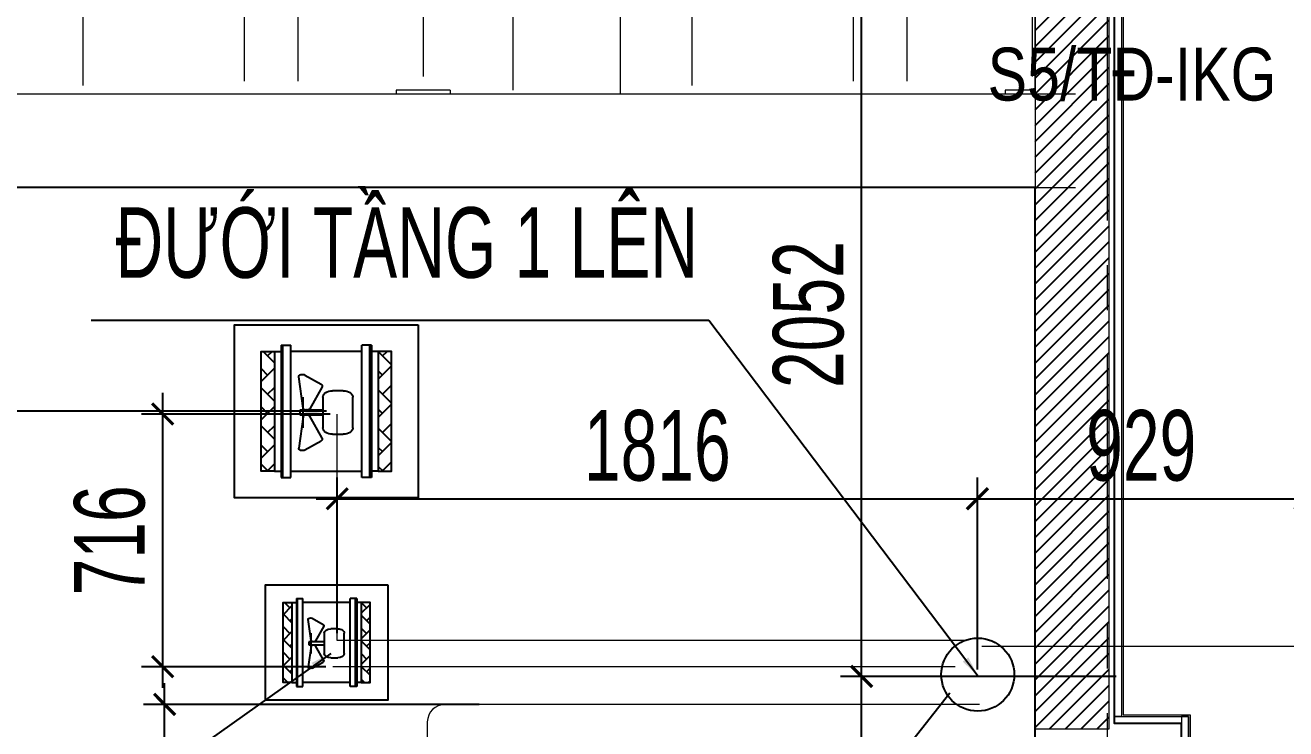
# Model space of a CAD drawing. Header units: millimetres. Extents: x -343543 to 400519, y -115663 to 104219.
# Drawn here: x 5531 to 9106, y -35300 to -33305 of the extents above; entities that cross this region are included whole.
import ezdxf
from ezdxf.xclip import XClip

# ---------------------------------------------------------------- set-up
doc = ezdxf.new("R2010")
doc.units = ezdxf.units.MM
doc.header["$XCLIPFRAME"] = 0
doc.linetypes.add('XREF MAT BANG TUONG XAY$0$CENTER', pattern=[50.8, 31.75, -6.35, 6.35, -6.35])
doc.layers.get('0').update_dxf_attribs({"color": 231, "lineweight": 0})
doc.layers.get('DefPoints').update_dxf_attribs({"color": 191})
for name, color, linetype, lineweight in [('A-PATT', 252, 'Continuous', 9), ('A-SYMBOLS', 10, 'Continuous', 13), ('SME-E-COND-LTG', 51, 'Continuous', 18), ('SME-E-COND-POW', 131, 'Continuous', 18), ('SME-E-LADD-POW', 21, 'Continuous', 18), ('SME-E-POW-DIM', 135, 'Continuous', 18), ('SME-E-POW-TEXT', 133, 'Continuous', 18), ('XREF MAT BANG TUONG XAY$0$01.Xref _MB T2-Mai$0$$0$A-FNSH', 8, 'Continuous', 9), ('XREF MAT BANG TUONG XAY$0$01.Xref _MB T2-Mai$0$$0$A-PATT', 8, 'Continuous', 9), ('XREF MAT BANG TUONG XAY$0$A-FINE', 8, 'Continuous', 25), ('XREF MAT BANG TUONG XAY$0$A-GRID', 8, 'XREF MAT BANG TUONG XAY$0$CENTER', 15), ('XREF MAT BANG TUONG XAY$0$A-WALL-INT', 8, 'Continuous', 9)]:
    doc.layers.add(name, color=color, linetype=linetype, lineweight=lineweight)
for name, color, linetype in [('E-text', 3, 'Continuous'), ('E-WIRE', 5, 'Continuous'), ('INNO-GIOTHAI', 20, 'Continuous'), ('INNO-LINK', 6, 'Continuous'), ('XREF MAT BANG TUONG XAY$0$A-FNSH', 8, 'Continuous'), ('XREF MAT BANG TUONG XAY$0$A-FURN', 8, 'Continuous'), ('XREF MAT BANG TUONG XAY$0$A-PATT', 8, 'Continuous')]:
    doc.layers.add(name, color=color, linetype=linetype)
doc.styles.add('SM-DIMTEXT', font='SME.shx', dxfattribs={"width": 0.7})
doc.styles.add('SME-TEXT', font='sme.shx', dxfattribs={"width": 0.7})
doc.styles.add('UV-ABC', font='arial.ttf', dxfattribs={"width": 0.75})
doc.dimstyles.new('SDIM-100', dxfattribs={"dimscale": 100, "dimtxt": 2, "dimasz": 0.6, "dimexe": 0.6, "dimexo": 0.2, "dimgap": 0.5, "dimtad": 1, "dimdec": 0, "dimzin": 12, "dimtxsty": 'SM-DIMTEXT', "dimblk": 'ARCHTICK', "dimblk1": 'ARCHTICK', "dimblk2": 'ARCHTICK', "dimcen": 0.12, "dimdle": 0.6, "dimclrd": 7, "dimclre": 8, "dimadec": 0, "dimazin": 3, "dimtfac": 2, "dimtix": 1, "dimtmove": 1, "dimatfit": 3, "dimfxl": 1, "dimtzin": 0, "dimarcsym": 1})
pattern_1 = [(45, (4, 0), (1e-14, 143.6841), [304.8, -101.6]), (135, (75.84, 71.84), (1e-14, 143.6841), [304.8, -101.6])]

# ---------------------------------------------------------------- blocks, each defined once
blk = doc.blocks.new('XREF MAT BANG TUONG XAY$0$xref_IKIGAI_Cot')
at = {"layer": 'XREF MAT BANG TUONG XAY$0$A-GRID', "color": 8, "ltscale": 20}
blk.add_lwpolyline([(8600, -54179.1), (8600, -27075.6)], dxfattribs=at)
blk = doc.blocks.new('*U253')
at = {"layer": 'XREF MAT BANG TUONG XAY$0$A-PATT'}
h = blk.add_hatch(dxfattribs=at)
h.set_pattern_fill('ANSI31', color=8, scale=10)
h.set_pattern_definition([(45, (39846.79, -11293.564), (-22.45064, 22.45064), [])])
h.paths.add_polyline_path([(-38.7, 47.5), (4361.3, 47.5), (4361.3, -162.5), (-38.7, -162.5)])
at = {"layer": 'XREF MAT BANG TUONG XAY$0$A-WALL-INT', "color": 8}
blk.add_lwpolyline([(-38.7, 47.5), (4361.3, 47.5), (4361.3, -162.5), (-38.7, -162.5)], close=True, dxfattribs=at)
blk = doc.blocks.new('XREF MAT BANG TUONG XAY$0$NNNN')
at = {"layer": 'XREF MAT BANG TUONG XAY$0$A-FURN', "color": 8, "xscale": -1, "rotation": 270}
blk.add_blockref('*U253', (162.5, 12096.4), dxfattribs=at)
blk = doc.blocks.new('XREF MAT BANG NOI THAT')
at = {"color": 8}
for points in [[(8730, -30825), (8730, -30935), (8640, -30935), (8640, -35265), (8830, -35265), (8830, -35735), (8640, -35735), (8640, -39765), (8830, -39765), (8830, -40190)], [(8735, -30825), (8735, -30940), (8645, -30940), (8645, -35260), (8835, -35260), (8835, -35740), (8645, -35740), (8645, -39760), (8835, -39760), (8835, -40190)]]:
    blk.add_lwpolyline(points, dxfattribs=at)
for points in [[(8620, -30915), (8640, -30915), (8640, -35265), (8620, -35265)], [(8810, -35265), (8810, -35285), (8620, -35285), (8620, -35265)], [(8830, -35265), (8810, -35265), (8810, -35735), (8830, -35735)]]:
    blk.add_lwpolyline(points, close=True, dxfattribs=at)
blk = doc.blocks.new('01.Xref _MB T1')
at = {"layer": 'XREF MAT BANG TUONG XAY$0$01.Xref _MB T2-Mai$0$$0$A-PATT'}
h = blk.add_hatch(dxfattribs=at)
h.set_pattern_fill('AR-RSHKE', color=8, scale=2, angle=180)
h.set_pattern_definition([(180, (-73097.26, 1e-05), (-1295.4, -609.6), [304.8, -254, 355.6, -152.4, 457.2, -203.2]), (180, (-73402.06, -25.4), (-1295.4, -609.6), [254, -965.2, 203.2, -304.8]), (180, (-74011.66, 38.1), (-1295.4, -609.6), [152.4, -1574.8]), (270, (-73097.26, 1e-05), (431.8, -609.6), [584.2, -1854.2]), (270, (-73402.06, 1e-05), (431.8, -609.6), [571.5, -1866.9]), (270, (-73656.06, 1e-05), (431.8, -609.6), [533.4, -1905]), (270, (-74011.66, 38.1), (431.8, -609.6), [584.2, -1854.2]), (270, (-74164.06, 38.1), (431.8, -609.6), [584.2, -1854.2]), (270, (-74621.26, 1e-05), (431.8, -609.6), [558.8, -1879.6])])
h.paths.add_polyline_path([(8599.98937, -29449.99497), (-994.44721, -29450.00066), (3050.00052, -33500), (8395.00077, -33500), (8395.00009, -30599.99901), (8599.99018, -30582.99993)])
at = {"layer": 'XREF MAT BANG TUONG XAY$0$01.Xref _MB T2-Mai$0$$0$A-FNSH', "color": 8}
blk.add_lwpolyline([(8599.98937, -29449.99497), (-994.44721, -29450.00066), (3050.00052, -33500), (8395.00077, -33500), (8395.00009, -30599.99901), (8599.99018, -30582.99993)], close=True, dxfattribs=at)
for points in [[(8395.01585, -44099.99766), (2899.99687, -44099.99753), (2899.98902, -33499.9962), (8509.98829, -33499.9962)], [(8395.01585, -43834.99766), (3164.99687, -43834.99753), (3164.98902, -33764.9962), (8509.98829, -33764.9962)]]:
    blk.add_lwpolyline(points, dxfattribs=at)
at = {"layer": 'XREF MAT BANG TUONG XAY$0$A-FINE', "color": 8}
blk.add_lwpolyline([(3164.99687, -43834.99753), (8395.00077, -43834.99753), (8395.00077, -33764.9962), (3164.99687, -33764.9962)], close=True, dxfattribs=at)
at = {"layer": 'XREF MAT BANG TUONG XAY$0$A-FNSH', "color": 8}
blk.add_lwpolyline([(8395.00914, -41745.00014), (8620.00915, -41745.00039), (8620.00915, -40315.00001), (8809.99074, -40315.00001), (8809.99074, -39785.00001), (8620.00076, -39785.00004), (8620.00004, -35715.00001), (8809.99073, -35715.00001), (8809.99073, -35285.00001), (8620.0008, -35285.00001), (8620.01163, -30914.99949), (8709.98849, -30914.99918), (8709.99799, -30824.99967), (14498.31369, -30824.99964), (14498.30396, -30504.99947)], dxfattribs=at)
at = {"color": 8}
ref = blk.add_blockref('XREF MAT BANG TUONG XAY$0$xref_IKIGAI_Cot', (-0.00927, -0.00001), dxfattribs=at)
XClip(ref).set_block_clipping_path([(-5181.1494167775, -58156.1251844964), (44638.3275875031, -24933.2650512661)])
at = {"layer": 'XREF MAT BANG TUONG XAY$0$A-FURN', "color": 8}
blk.add_blockref('XREF MAT BANG TUONG XAY$0$NNNN', (8395.00793, -47357.72853), dxfattribs=at)
at = {"layer": 'A-PATT', "color": 8}
blk.add_blockref('XREF MAT BANG NOI THAT', (0, 0), dxfattribs=at)
blk = doc.blocks.new('_ArchTick')
at = {"color": 0, "linetype": 'ByBlock', "const_width": 0.15}
blk.add_lwpolyline([(-0.5, -0.5), (0.5, 0.5)], dxfattribs=at)
blk = doc.blocks.new('*D1478')
at = {"layer": 'DefPoints', "color": 0, "linetype": 'Continuous', "ltscale": 1000, "transparency": 16777216}
for p in [(7902.8, -35151.5), (8640, -35151.5), (8732.4, -37900)]:
    blk.add_point(p, dxfattribs=at)
at = {"layer": 'SME-E-POW-DIM', "color": 7, "linetype": 'Continuous', "lineweight": -2, "ltscale": 1000, "transparency": 16777216}
blk.add_line((7902.8, -37960), (7902.8, -35091.5), dxfattribs=at)
at = {"layer": 'SME-E-POW-DIM', "color": 8, "linetype": 'Continuous', "lineweight": -2, "ltscale": 1000, "transparency": 16777216}
for p, q in [((8620, -35151.5), (7842.8, -35151.5)), ((8712.4, -37900), (7842.8, -37900))]:
    blk.add_line(p, q, dxfattribs=at)
at = {"layer": 'SME-E-POW-DIM', "color": 7, "linetype": 'Continuous', "lineweight": -2, "ltscale": 1000, "transparency": 16777216, "xscale": 60, "yscale": 60, "zscale": 60}
for p, rotation in [((7902.8, -35151.5), 90), ((7902.8, -37900), 270)]:
    blk.add_blockref('_ArchTick', p, dxfattribs=dict(at, rotation=rotation))
at = {"layer": 'SME-E-POW-DIM', "color": 0, "linetype": 'Continuous', "ltscale": 1000, "transparency": 16777216, "insert": (7752.8, -36525.8), "char_height": 200, "attachment_point": 5, "rotation": 90, "style": 'SM-DIMTEXT'}
blk.add_mtext('2748', dxfattribs=at)
blk = doc.blocks.new('*D1605')
at = {"layer": 'DefPoints', "color": 0, "linetype": 'Continuous', "ltscale": 1000, "transparency": 16777216}
for p in [(7902.8, -33100), (8555, -33100), (8645, -35151.5)]:
    blk.add_point(p, dxfattribs=at)
at = {"layer": 'SME-E-POW-DIM', "color": 7, "linetype": 'Continuous', "lineweight": -2, "ltscale": 1000, "transparency": 16777216}
blk.add_line((7902.8, -35211.5), (7902.8, -33040), dxfattribs=at)
at = {"layer": 'SME-E-POW-DIM', "color": 8, "linetype": 'Continuous', "lineweight": -2, "ltscale": 1000, "transparency": 16777216}
for p, q in [((8535, -33100), (7842.8, -33100)), ((8625, -35151.5), (7842.8, -35151.5))]:
    blk.add_line(p, q, dxfattribs=at)
at = {"layer": 'SME-E-POW-DIM', "color": 7, "linetype": 'Continuous', "lineweight": -2, "ltscale": 1000, "transparency": 16777216, "xscale": 60, "yscale": 60, "zscale": 60}
for p, rotation in [((7902.8, -33100), 90), ((7902.8, -35151.5), 270)]:
    blk.add_blockref('_ArchTick', p, dxfattribs=dict(at, rotation=rotation))
at = {"layer": 'SME-E-POW-DIM', "color": 0, "linetype": 'Continuous', "ltscale": 1000, "transparency": 16777216, "insert": (7752.8, -34125.8), "char_height": 200, "attachment_point": 5, "rotation": 90, "style": 'SM-DIMTEXT'}
blk.add_mtext('2052', dxfattribs=at)
blk = doc.blocks.new('*D1606')
at = {"layer": 'DefPoints', "color": 0, "linetype": 'Continuous', "ltscale": 1000, "transparency": 16777216}
for p in [(9160.6, -34647.8), (9160.6, -34926.6), (8231.5, -35151.5)]:
    blk.add_point(p, dxfattribs=at)
at = {"layer": 'SME-E-LADD-POW', "color": 8, "linetype": 'Continuous', "lineweight": -2, "ltscale": 1000, "transparency": 16777216}
for p, q in [((8231.5, -35131.5), (8231.5, -34587.8)), ((9160.6, -34906.6), (9160.6, -34587.8))]:
    blk.add_line(p, q, dxfattribs=at)
at = {"layer": 'SME-E-LADD-POW', "color": 7, "linetype": 'Continuous', "lineweight": -2, "ltscale": 1000, "transparency": 16777216}
blk.add_line((8171.5, -34647.8), (9220.6, -34647.8), dxfattribs=at)
at = {"layer": 'SME-E-LADD-POW', "color": 7, "linetype": 'Continuous', "lineweight": -2, "ltscale": 1000, "transparency": 16777216, "xscale": 60, "yscale": 60, "zscale": 60, "rotation": 180}
blk.add_blockref('_ArchTick', (8231.5, -34647.8), dxfattribs=at)
at = {"layer": 'SME-E-LADD-POW', "color": 7, "linetype": 'Continuous', "lineweight": -2, "ltscale": 1000, "transparency": 16777216, "xscale": 60, "yscale": 60, "zscale": 60}
blk.add_blockref('_ArchTick', (9160.6, -34647.8), dxfattribs=at)
at = {"layer": 'SME-E-LADD-POW', "color": 0, "linetype": 'Continuous', "ltscale": 1000, "transparency": 16777216, "insert": (8696, -34497.8), "char_height": 200, "attachment_point": 5, "style": 'SM-DIMTEXT'}
blk.add_mtext('929', dxfattribs=at)
blk = doc.blocks.new('L1_MB-TUM.MAI$0$L1_MB-TUM.MAI$0$QUAT HT')
h = blk.add_hatch()
h.set_pattern_fill('AR-HBONE', color=8, style=0)
h.set_pattern_definition(pattern_1)
h.paths.add_polyline_path([(135506.5, 60466.3), (136406.5, 60466.3), (136406.5, 60566.3), (135506.5, 60566.3)])
h = blk.add_hatch()
h.set_pattern_fill('AR-HBONE', color=8, style=0)
h.set_pattern_definition(pattern_1)
h.paths.add_polyline_path([(135506.5, 59687.2), (136406.5, 59687.2), (136406.5, 59587.2), (135506.5, 59587.2)])
at = {"color": 8}
for p, q in [((135506.5, 60466.3, 0), (135506.5, 60416.3, 0)), ((136406.5, 60466.3, 0), (136406.5, 60416.3, 0)), ((135460.6, 60416.3, 0), (136452.4, 60416.3, 0)), ((135460.6, 60416.3, 0), (135460.6, 60343.7, 0)), ((136452.4, 60403.6, 0), (135460.6, 60403.6, 0)), ((136452.4, 60416.3, 0), (136452.4, 60343.7, 0)), ((136452.4, 60343.7, 0), (135460.6, 60343.7, 0)), ((135507.3, 60343.7, 0), (135507.3, 59809.9, 0)), ((136079.7, 60276, 0), (135850.7, 60276, 0)), ((136407, 60343.7, 0), (136407, 59809.9, 0)), ((135801.6, 60202.4, 0), (135801.6, 60123.8, 0)), ((136128.7, 60123.8, 0), (136128.7, 60202.4, 0)), ((135684.3, 59914.9, 0), (135753.8, 60036.8, 0)), ((135773.2, 60044.3, 0), (135937.2, 59952.2, 0)), ((135850.7, 60050.2, 0), (136079.7, 60050.2, 0)), ((135948.8, 60050.2, 0), (135948.8, 59878.5, 0)), ((135981.5, 59878.5, 0), (135981.5, 60050.2, 0)), ((136157.2, 60044.3, 0), (135993.1, 59952.2, 0)), ((136246.1, 59914.9, 0), (136176.6, 60036.8, 0)), ((135933.8, 59901.6, 0), (135698.3, 59870.4, 0)), ((136079.7, 59901.9, 0), (135850.7, 59901.9, 0)), ((135948.8, 59878.5, 0), (135981.5, 59878.5, 0)), ((135996.5, 59901.6, 0), (136232.1, 59870.4, 0)), ((136452.4, 59809.9, 0), (135460.6, 59809.9, 0)), ((135460.6, 59737.2, 0), (135460.6, 59809.9, 0)), ((136452.4, 59737.2, 0), (136452.4, 59809.9, 0)), ((136452.4, 59750, 0), (135460.6, 59750, 0)), ((135460.6, 59737.2, 0), (136452.4, 59737.2, 0)), ((135506.5, 59687.2, 0), (135506.5, 59737.2, 0)), ((136406.5, 59687.2, 0), (136406.5, 59737.2, 0))]:
    blk.add_line(p, q, dxfattribs=at)
at = {"color": 8, "ltscale": 2, "elevation": 0}
blk.add_lwpolyline([(135306.5, 60766.3), (136606.5, 60766.3), (136606.5, 59387.2), (135306.5, 59387.2)], close=True, dxfattribs=at)
at = {"color": 8, "elevation": 0}
for points in [[(135506.5, 60466.3), (136406.5, 60466.3), (136406.5, 60566.3), (135506.5, 60566.3)], [(135506.5, 59687.2), (136406.5, 59687.2), (136406.5, 59587.2), (135506.5, 59587.2)]]:
    blk.add_lwpolyline(points, close=True, dxfattribs=at)
at = {"color": 8, "extrusion": (0, 0, -1)}
for centre, major_axis, start_param, end_param in [((135850.7, 60202.4, 0), (0, -73.6), 1.570796, 3.141593), ((136079.7, 60202.4, 0), (0, 73.6), 0, 1.570796), ((135850.7, 60123.8, 0), (0, 73.6), 3.141593, 4.712389), ((136079.7, 60123.8, 0), (0, -73.6), -1.570796, 0), ((135767.1, 60019.7, 0), (0, 26.2), -0.863073, 0.357957), ((136163.3, 60019.7, 0), (0, -26.2), 2.783636, 4.004666), ((135696.7, 59896.5, 0), (0, 26.2), 3.053572, 5.490482), ((135931.3, 59927.5, 0), (0, -26.2), 3.485755, 6.14037), ((135999, 59927.5, 0), (0, 26.2), 3.284408, 5.939023), ((136233.6, 59896.5, 0), (0, -26.2), 3.934296, 6.371206)]:
    blk.add_ellipse(centre, major_axis=major_axis, ratio=0.666667, start_param=start_param, end_param=end_param, dxfattribs=at)
blk = doc.blocks.new('A$C8478d8e4')
at = {"layer": 'INNO-GIOTHAI', "color": 8, "extrusion": (2.24323e-11, 8.39613e-11, -1), "rotation": 89.99997524079139}
for p, xscale, yscale, zscale in [((16322.3, 66987.4, 0), -0.3779697624190173, 0.3779697624190177, -0.3779697624190173), ((8752.6, 49202.9, 0), -0.2519798416126782, 0.2519798416126784, -0.2519798416126782)]:
    blk.add_blockref('L1_MB-TUM.MAI$0$L1_MB-TUM.MAI$0$QUAT HT', p, dxfattribs=dict(at, xscale=xscale, yscale=yscale, zscale=zscale))
blk = doc.blocks.new('*D1959')
at = {"layer": 'DefPoints', "color": 0, "linetype": 'Continuous', "ltscale": 1000, "transparency": 16777216}
for p in [(5926, -35230.7), (6838.7, -35230.7), (6671.2, -36193.7)]:
    blk.add_point(p, dxfattribs=at)
at = {"layer": 'SME-E-POW-DIM', "color": 7, "linetype": 'Continuous', "lineweight": -2, "ltscale": 1000, "transparency": 16777216}
blk.add_line((5926, -36253.7), (5926, -35170.7), dxfattribs=at)
at = {"layer": 'SME-E-POW-DIM', "color": 8, "linetype": 'Continuous', "lineweight": -2, "ltscale": 1000, "transparency": 16777216}
for p, q in [((6818.7, -35230.7), (5866, -35230.7)), ((6651.2, -36193.7), (5866, -36193.7))]:
    blk.add_line(p, q, dxfattribs=at)
at = {"layer": 'SME-E-POW-DIM', "color": 7, "linetype": 'Continuous', "lineweight": -2, "ltscale": 1000, "transparency": 16777216, "xscale": 60, "yscale": 60, "zscale": 60}
for p, rotation in [((5926, -35230.7), 90), ((5926, -36193.7), 270)]:
    blk.add_blockref('_ArchTick', p, dxfattribs=dict(at, rotation=rotation))
at = {"layer": 'SME-E-POW-DIM', "color": 0, "linetype": 'Continuous', "ltscale": 1000, "transparency": 16777216, "insert": (5776, -35712.2), "char_height": 200, "attachment_point": 5, "rotation": 90, "style": 'SM-DIMTEXT'}
blk.add_mtext('963', dxfattribs=at)
blk = doc.blocks.new('*D1960')
at = {"layer": 'DefPoints', "color": 0, "linetype": 'Continuous', "ltscale": 1000, "transparency": 16777216}
for p in [(5920.6, -34407.8), (6415.7, -34407.8), (6403.5, -35124)]:
    blk.add_point(p, dxfattribs=at)
at = {"layer": 'SME-E-POW-DIM', "color": 7, "linetype": 'Continuous', "lineweight": -2, "ltscale": 1000, "transparency": 16777216}
blk.add_line((5920.6, -35184), (5920.6, -34347.8), dxfattribs=at)
at = {"layer": 'SME-E-POW-DIM', "color": 8, "linetype": 'Continuous', "lineweight": -2, "ltscale": 1000, "transparency": 16777216}
for p, q in [((6395.7, -34407.8), (5860.6, -34407.8)), ((6383.5, -35124), (5860.6, -35124))]:
    blk.add_line(p, q, dxfattribs=at)
at = {"layer": 'SME-E-POW-DIM', "color": 7, "linetype": 'Continuous', "lineweight": -2, "ltscale": 1000, "transparency": 16777216, "xscale": 60, "yscale": 60, "zscale": 60}
for p, rotation in [((5920.6, -34407.8), 90), ((5920.6, -35124), 270)]:
    blk.add_blockref('_ArchTick', p, dxfattribs=dict(at, rotation=rotation))
at = {"layer": 'SME-E-POW-DIM', "color": 0, "linetype": 'Continuous', "ltscale": 1000, "transparency": 16777216, "insert": (5770.6, -34765.9), "char_height": 200, "attachment_point": 5, "rotation": 90, "style": 'SM-DIMTEXT'}
blk.add_mtext('716', dxfattribs=at)
blk = doc.blocks.new('*D1961')
at = {"layer": 'DefPoints', "color": 0, "linetype": 'Continuous', "ltscale": 1000, "transparency": 16777216}
for p in [(8231.5, -34647.8), (6415.7, -35049.4), (8231.5, -35120.9)]:
    blk.add_point(p, dxfattribs=at)
at = {"layer": 'SME-E-POW-DIM', "color": 8, "linetype": 'Continuous', "lineweight": -2, "ltscale": 1000, "transparency": 16777216}
for p, q in [((6415.7, -35029.4), (6415.7, -34587.8)), ((8231.5, -35100.9), (8231.5, -34587.8))]:
    blk.add_line(p, q, dxfattribs=at)
at = {"layer": 'SME-E-POW-DIM', "color": 7, "linetype": 'Continuous', "lineweight": -2, "ltscale": 1000, "transparency": 16777216}
blk.add_line((6355.7, -34647.8), (8291.5, -34647.8), dxfattribs=at)
at = {"layer": 'SME-E-POW-DIM', "color": 7, "linetype": 'Continuous', "lineweight": -2, "ltscale": 1000, "transparency": 16777216, "xscale": 60, "yscale": 60, "zscale": 60, "rotation": 180}
blk.add_blockref('_ArchTick', (6415.7, -34647.8), dxfattribs=at)
at = {"layer": 'SME-E-POW-DIM', "color": 7, "linetype": 'Continuous', "lineweight": -2, "ltscale": 1000, "transparency": 16777216, "xscale": 60, "yscale": 60, "zscale": 60}
blk.add_blockref('_ArchTick', (8231.5, -34647.8), dxfattribs=at)
at = {"layer": 'SME-E-POW-DIM', "color": 0, "linetype": 'Continuous', "ltscale": 1000, "transparency": 16777216, "insert": (7323.6, -34497.8), "char_height": 200, "attachment_point": 5, "style": 'SM-DIMTEXT'}
blk.add_mtext('1816', dxfattribs=at)

msp = doc.modelspace()

# ---------------------------------------------------------------- block references
at = {"layer": 'A-SYMBOLS'}
msp.add_blockref('01.Xref _MB T1', (0, 0), dxfattribs=at)

# ---------------------------------------------------------------- next in the draw order: linework, layer by layer
at = {"layer": 'E-WIRE'}
msp.add_lwpolyline([(8153.2, -35199.5), (7605, -35895.9), (7729.8, -35470.3), (8149.2, -35593.4)], dxfattribs=at)
at = {"layer": 'INNO-LINK'}
msp.add_circle((8232.4, -35146.5), 103.5, dxfattribs=at)
at = {"layer": 'SME-E-COND-LTG', "color": 3, "linetype": 'Continuous', "ltscale": 1000}
msp.add_line((9146.7, -35067.2), (8243.7, -35067.2), dxfattribs=at)
at = {"layer": 'SME-E-COND-POW', "color": 2, "linetype": 'Continuous', "ltscale": 1000}
for p, q in [((6415.7, -35049.4), (6415.7, -34407.8)), ((8196.7, -35049.4), (6415.7, -35049.4)), ((8168.5, -35124), (6403.5, -35124))]:
    msp.add_line(p, q, dxfattribs=at)
at = {"layer": 'SME-E-COND-POW', "color": 6, "linetype": 'Continuous', "ltscale": 1000}
for p, q in [((8237, -35230.7), (6721.2, -35230.7)), ((6671.2, -35280.7), (6671.2, -36193.7))]:
    msp.add_line(p, q, dxfattribs=at)
msp.add_arc((6721.2, -35280.7), 50, 90, 180, dxfattribs=at)

# ---------------------------------------------------------------- next in the draw order: block references
at = {"layer": 'SME-E-COND-POW', "color": 2, "linetype": 'Continuous', "ltscale": 1000}
msp.add_blockref('A$C8478d8e4', (0, -50000), dxfattribs=at)

# ---------------------------------------------------------------- next in the draw order: texts
at = {"layer": 'E-text', "style": 'UV-ABC', "width": 0.8}
msp.add_text('S5/TĐ-IKG', height=150, dxfattribs=at).set_placement((8260.3, -33519, 0))
at = {"layer": 'SME-E-POW-TEXT', "style": 'SME-TEXT', "width": 0.7}
msp.add_text('ĐƯỚI TẦNG 1 LÊN', height=200, dxfattribs=at).set_placement((5787, -34021.5))

# ---------------------------------------------------------------- next in the draw order: dimensions: what is measured, and where the dimension line sits
at = {"layer": 'SME-E-LADD-POW', "color": 2, "linetype": 'Continuous', "ltscale": 1000}
dim = msp.add_linear_dim(base=(9160.6, -34647.8), p1=(8231.5, -35151.5), p2=(9160.6, -34926.6), dimstyle='SDIM-100', dxfattribs=at)
dim.commit()
dim.dimension.update_dxf_attribs({"geometry": '*D1606', "text_midpoint": (8696, -34497.8)})
at = {"layer": 'SME-E-POW-DIM', "color": 1, "linetype": 'Continuous', "ltscale": 1000}
for base, p1, p2, picture, middle in [((7902.8459, -33099.9997), (8645.0009, -35151.5037), (8555.0092, -33099.9997), '*D1605', (7752.8459, -34125.7517)), ((5920.6, -34407.8), (6403.5, -35124), (6415.7, -34407.8), '*D1960', (5770.6, -34765.9)), ((7902.8459, -35151.5037), (8732.3836, -37900.0002), (8640.0009, -35151.5037), '*D1478', (7752.8459, -36525.7519)), ((5926, -35230.7), (6671.2, -36193.7), (6838.7, -35230.7), '*D1959', (5776, -35712.2))]:
    dim = msp.add_linear_dim(base=base, p1=p1, p2=p2, angle=90, dimstyle='SDIM-100', dxfattribs=at)
    dim.commit()
    dim.dimension.update_dxf_attribs({"geometry": picture, "text_midpoint": middle})
dim = msp.add_linear_dim(base=(8231.5, -34647.8), p1=(6415.7, -35049.4), p2=(8231.5, -35120.9), dimstyle='SDIM-100', dxfattribs=at)
dim.commit()
dim.dimension.update_dxf_attribs({"geometry": '*D1961', "text_midpoint": (7323.6, -34497.8)})

# ---------------------------------------------------------------- next in the draw order: leaders
at = {"layer": 'SME-E-COND-POW', "color": 3, "linetype": 'Continuous', "ltscale": 1000}
for points in [[(6385, -34400, 0), (1996.3, -34400, 0)], [(6397.4, -35086.4, 0), (5281.1, -35878.3, 0), (2011.4, -35878.3, 0)]]:
    msp.add_leader(points, dimstyle='SDIM-100', override={"dimgap": 0.5, "dimtad": 0}, dxfattribs=at)
at = {"layer": 'SME-E-LADD-POW', "color": 2, "linetype": 'Continuous', "ltscale": 1000}
msp.add_leader([(8233.9, -35151.5), (7469.7, -34142.5), (5717.9, -34142.5)], dimstyle='SDIM-100', override={"dimgap": 0.5, "dimtad": 0}, dxfattribs=at)

doc.saveas('drawing.dxf')
